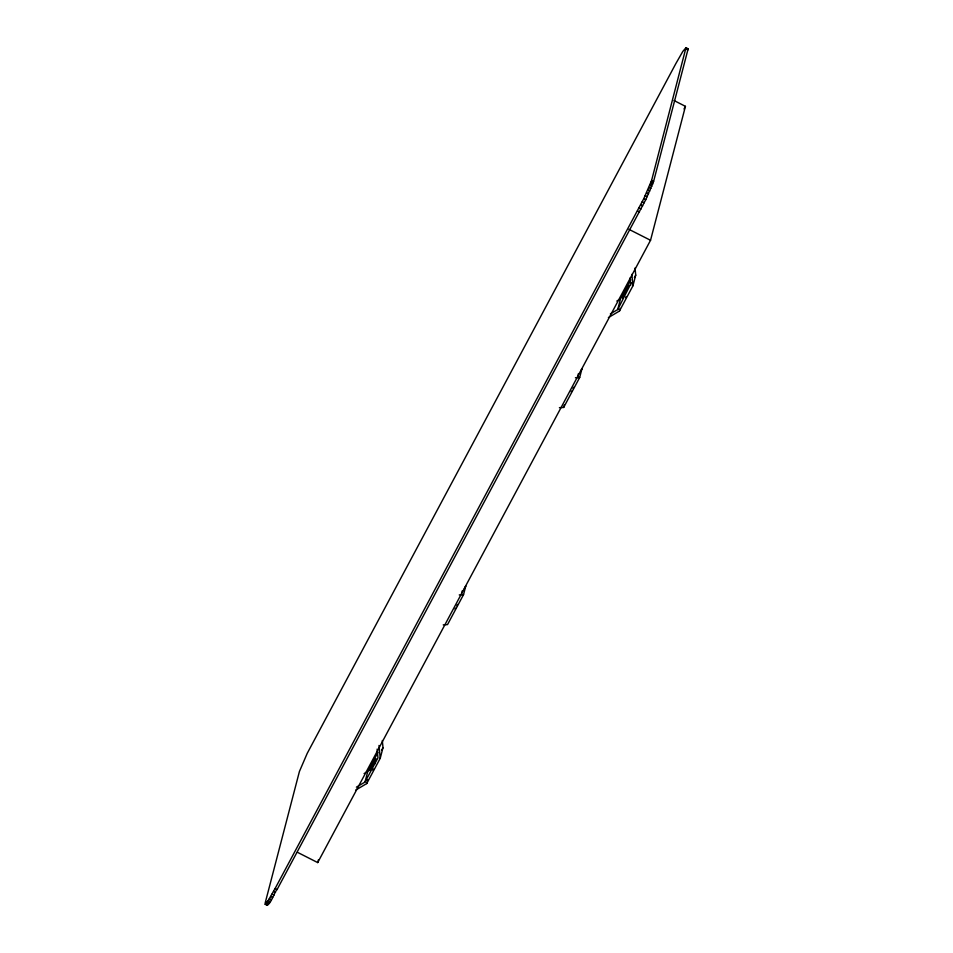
<?xml version="1.0" encoding="UTF-8"?>
<svg xmlns="http://www.w3.org/2000/svg" width="953" height="953" viewBox="0 0 953 953"><rect width="100%" height="100%" fill="white"/><g stroke="black" fill="none" stroke-linecap="round" stroke-linejoin="round"><path stroke-width="1.43" d="M265.041 904.302L268.222 900.549L275.107 888.518L643.787 198.665L651.59 180.51L685.981 47.698L682.801 51.45L675.915 63.47L307.235 753.335L299.421 771.489L265.172 903.003C268.877 910.77 274.285 891.663 277.085 889.53L645.765 199.665L653.579 181.511L687.828 49.997L687.959 48.698L685.731 47.65M297.348 852.256L317.706 862.584L318.457 859.701M356.398 787.154L364.999 782.068L367.775 771.418L377.996 752.286M355.66 790.12L366.702 783.58L367.751 779.59M366.702 783.58L380.223 758.314L382.999 747.652L382.32 740.517M461.597 593.469L462.324 590.705M443.24 624.846L447.517 624.608L463.527 594.66L465.791 586L464.397 588.609M559.399 407.681L563.664 407.443L564.307 404.977M577.744 376.304L578.471 373.54M563.664 407.443L579.686 377.495L581.938 368.835L580.544 371.444M610.361 313.906L617.723 309.546L620.498 298.897L630.731 279.765M608.383 317.599L619.438 311.059L620.129 308.403M617.723 309.546L631.374 282.66M619.438 311.059L632.947 285.781L635.722 275.131L635.043 267.996M317.706 862.584L650.542 240.287L685.433 106.331L673.985 100.518M370.526 768.487L369.835 770.56L375.911 758.671L370.526 768.487L372.516 769.488M456.88 605.703L457.523 604.405M573.027 388.538L573.67 387.24M684.028 108.952L685.433 106.331M381.641 750.19L382.999 747.652M634.376 277.657L635.722 275.131M364.999 782.068L377.96 757.849L377.126 749.118M625.633 297.634L626.3 296.478M571.169 391.921L571.729 390.956M455.022 609.086L455.582 608.121M372.897 770.155L373.576 769M687.256 49.02L687.959 48.698M616.817 301.077L620.498 298.897M364.094 773.598L367.775 771.418M575.421 377.733L579.686 377.495M459.263 594.898L463.527 594.66M686.017 48.15L687.995 49.151M685.85 48.996L687.828 49.997M651.59 180.51L653.579 181.511M651.221 181.737L653.198 182.75M650.649 183.345L652.626 184.346M649.886 185.275L651.864 186.276M648.945 187.515L650.923 188.515M647.837 190.016L649.827 191.017M646.599 192.732L648.588 193.745M645.241 195.639L647.218 196.64M643.787 198.665L645.765 199.665M642.251 201.762L644.228 202.763M640.678 204.871L642.656 205.884M639.082 207.957L641.059 208.969M637.497 210.958L639.475 211.971M628.909 229.316L650.542 240.287M373.385 762.614L375.375 763.627M275.107 888.518L277.085 889.53M273.559 891.389L275.536 892.389M272.07 894.069L274.047 895.07M270.664 896.511L272.641 897.512M269.377 898.679L271.355 899.692M268.222 900.549L270.199 901.55M267.221 902.062L269.199 903.075M266.387 903.218L268.365 904.218M265.744 903.98L267.722 904.993M265.291 904.349L267.269 905.35M631.863 274.357L632.947 285.781M629.993 278.05L630.683 285.316M379.008 745.449L380.223 758.314M622.595 297.705L628.635 286.15L622.595 297.705"/></g></svg>
